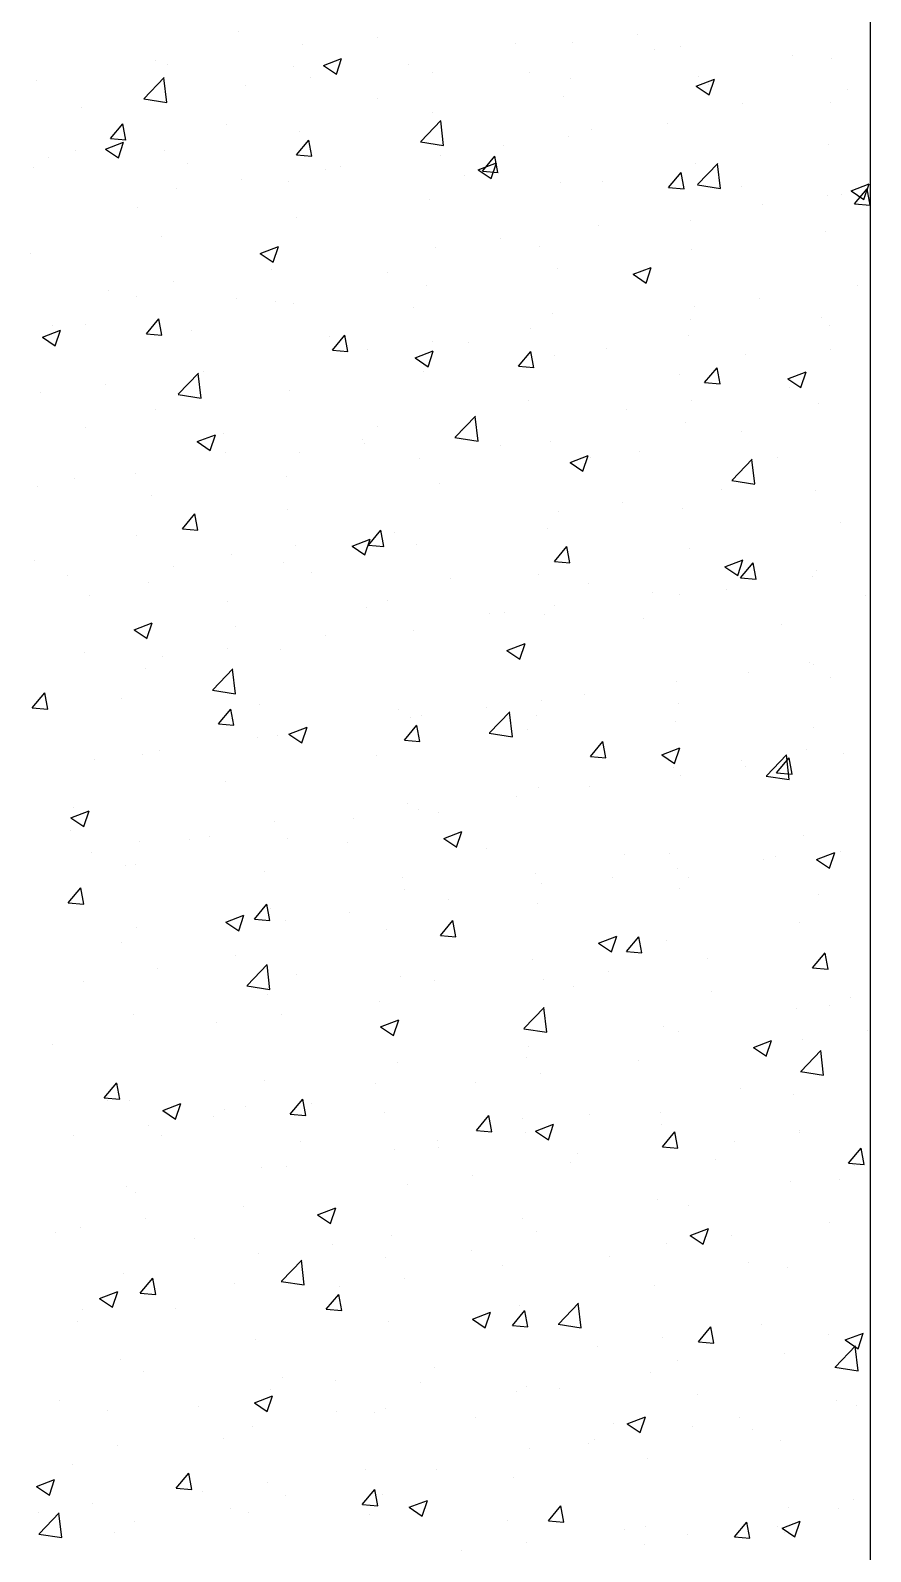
# Model space of a CAD drawing. Header units: millimetres. Extents: x 331487 to 517269, y 198509 to 399936.
# Drawn here: x 420022 to 420346, y 382463 to 383050 of the extents above; entities that cross this region are included whole.
import ezdxf

# ---------------------------------------------------------------- set-up
doc = ezdxf.new("R2010")
doc.units = ezdxf.units.MM
doc.header["$MEASUREMENT"] = 0
doc.layers.add('COLUMN', color=6, linetype='Continuous')

msp = doc.modelspace()

# ---------------------------------------------------------------- linework, layer by layer
at = {"layer": 'COLUMN'}
msp.add_line((420345.71, 381283.05), (420345.71, 399936.48), dxfattribs=at)
at = {"layer": 'COLUMN', "color": 2, "linetype": 'Continuous'}
for p, q in [((420102.18, 383049.3), (420102.18, 383049.3)), ((420126.71, 383044.27), (420126.71, 383044.27)), ((420155.56, 383047.05), (420155.56, 383047.05)), ((420208.94, 383044.79), (420208.94, 383044.79)), ((420230.69, 383045), (420230.69, 383045)), ((420255.72, 383048.3), (420255.72, 383048.3)), ((420272.41, 383043.59), (420272.41, 383043.59)), ((420069.88, 383038.12), (420069.88, 383038.12)), ((420134.79, 383036.29), (420141.79, 383038.98)), ((420139.76, 383032.94), (420141.78, 383038.98)), ((420262.33, 383042.53), (420262.33, 383042.53)), ((420315.71, 383040.28), (420315.71, 383040.28)), ((420330.63, 383038.96), (420330.63, 383038.96)), ((420065.58, 383023.48), (420073.37, 383031.6)), ((420074.38, 383022), (420073.28, 383031.5)), ((420074.77, 383036.77), (420074.77, 383036.77)), ((420123.26, 383035.87), (420123.26, 383035.87)), ((420129.66, 383031.7), (420129.66, 383031.7)), ((420134.79, 383036.29), (420139.76, 383032.94)), ((420167.54, 383036.69), (420167.54, 383036.69)), ((420176.65, 383033.61), (420176.65, 383033.61)), ((420214.09, 383033.58), (420214.09, 383033.58)), ((420230.03, 383031.36), (420230.03, 383031.36)), ((420279.29, 383031.92), (420279.29, 383031.92)), ((420024.26, 383030.37), (420024.26, 383030.37)), ((420104.63, 383028.4), (420104.63, 383028.4)), ((420278.5, 383028.29), (420285.5, 383030.97)), ((420278.5, 383028.29), (420283.47, 383024.93)), ((420283.41, 383029.1), (420283.41, 383029.1)), ((420283.47, 383024.93), (420285.5, 383030.97)), ((420336.79, 383026.85), (420336.79, 383026.85)), ((420041.47, 383020.09), (420041.47, 383020.09)), ((420065.49, 383023.38), (420074.38, 383022)), ((420155.77, 383023.57), (420155.77, 383023.57)), ((420227.35, 383024.42), (420227.35, 383024.42)), ((420296.37, 383021.63), (420296.37, 383021.63)), ((420330.45, 383022.16), (420330.45, 383022.16)), ((420052.65, 383008.08), (420057.47, 383013.83)), ((420058.62, 383007.55), (420057.47, 383013.82)), ((420172.31, 383006.93), (420180.1, 383015.04)), ((420176.84, 383018.02), (420176.84, 383018.02)), ((420181.11, 383005.45), (420180, 383014.95)), ((420267.29, 383013.84), (420267.29, 383013.84)), ((420052.65, 383008.08), (420058.63, 383007.56)), ((420097.46, 383013.56), (420097.46, 383013.56)), ((420125.49, 383010.98), (420125.49, 383010.98)), ((420229.42, 383008.86), (420229.42, 383008.86)), ((420238.05, 383011.62), (420238.05, 383011.62)), ((420039.14, 383003.55), (420039.14, 383003.55)), ((420050.76, 383004.04), (420057.77, 383006.73)), ((420050.76, 383004.04), (420055.74, 383000.69)), ((420055.73, 383000.69), (420057.76, 383006.73)), ((420073.56, 383003.48), (420073.56, 383003.48)), ((420124.38, 383001.81), (420129.2, 383007.55)), ((420130.35, 383001.28), (420129.19, 383007.55)), ((420172.21, 383006.83), (420181.11, 383005.45)), ((420204.38, 383005.56), (420204.38, 383005.56)), ((420329.41, 383005.67), (420329.41, 383005.67)), ((420023.04, 382997.08), (420023.04, 382997.08)), ((420028.9, 383000.73), (420028.9, 383000.73)), ((420082.28, 382998.47), (420082.28, 382998.47)), ((420124.38, 383001.81), (420130.35, 383001.29)), ((420135.67, 382996.22), (420135.67, 382996.22)), ((420141.23, 382997.24), (420141.23, 382997.24)), ((420179.74, 383001.61), (420179.74, 383001.61)), ((420194.48, 382996.03), (420201.48, 382998.72)), ((420196.1, 382995.53), (420200.92, 383001.28)), ((420199.45, 382992.68), (420201.47, 382998.72)), ((420202.07, 382995), (420200.92, 383001.27)), ((420278.07, 382998.63), (420278.07, 382998.63)), ((420279.03, 382990.37), (420286.82, 382998.49)), ((420287.83, 382988.9), (420286.73, 382998.4)), ((420103.36, 382992.26), (420103.36, 382992.26)), ((420121.42, 382991.6), (420121.42, 382991.6)), ((420189.05, 382993.96), (420189.05, 382993.96)), ((420194.48, 382996.03), (420199.45, 382992.68)), ((420196.1, 382995.53), (420202.08, 382995.01)), ((420226.13, 382991.13), (420226.13, 382991.13)), ((420242.43, 382991.7), (420242.43, 382991.7)), ((420267.83, 382989.26), (420272.65, 382995)), ((420273.8, 382988.73), (420272.64, 382995)), ((420278.94, 382990.28), (420287.83, 382988.9)), ((420338.19, 382988.02), (420345.19, 382990.71)), ((420343.16, 382984.67), (420345.19, 382990.71)), ((420078.32, 382988.96), (420078.32, 382988.96)), ((420175.62, 382984.73), (420175.62, 382984.73)), ((420267.83, 382989.26), (420273.8, 382988.74)), ((420295.81, 382989.45), (420295.81, 382989.45)), ((420329.17, 382986.01), (420329.17, 382986.01)), ((420334.56, 382986.64), (420334.56, 382986.64)), ((420338.19, 382988.02), (420343.16, 382984.67)), ((420339.55, 382982.98), (420344.37, 382988.73)), ((420345.53, 382982.45), (420344.37, 382988.72)), ((420063.1, 382981.59), (420063.1, 382981.59)), ((420304.14, 382982.71), (420304.14, 382982.71)), ((420339.55, 382982.98), (420345.53, 382982.46)), ((420124.28, 382977.69), (420124.28, 382977.69)), ((420240.98, 382974.4), (420240.98, 382974.4)), ((420276.25, 382976.63), (420276.25, 382976.63)), ((420072.34, 382970.19), (420072.34, 382970.19)), ((420203.11, 382969.41), (420203.11, 382969.41)), ((420328.2, 382972.38), (420328.2, 382972.38)), ((420021.83, 382963.79), (420021.83, 382963.79)), ((420110.45, 382963.78), (420117.46, 382966.47)), ((420110.45, 382963.78), (420115.43, 382960.42)), ((420115.42, 382960.42), (420117.45, 382966.47)), ((420178.08, 382966.12), (420178.08, 382966.12)), ((420217.93, 382966.62), (420217.93, 382966.62)), ((420276.85, 382965.34), (420276.85, 382965.34)), ((420114.92, 382957.8), (420114.92, 382957.8)), ((420159.61, 382956.61), (420159.61, 382956.61)), ((420224.92, 382957.84), (420224.92, 382957.84)), ((420254.17, 382955.77), (420261.17, 382958.46)), ((420254.17, 382955.77), (420259.14, 382952.42)), ((420259.14, 382952.41), (420261.16, 382958.46)), ((420052.01, 382949.52), (420052.01, 382949.52)), ((420077.05, 382952.82), (420077.05, 382952.82)), ((420174.41, 382951.44), (420174.41, 382951.44)), ((420340.74, 382951.56), (420340.74, 382951.56)), ((420062.81, 382947.37), (420062.81, 382947.37)), ((420101.29, 382946.6), (420101.29, 382946.6)), ((420116.19, 382945.12), (420116.19, 382945.12)), ((420123.06, 382944.4), (420123.06, 382944.4)), ((420277.83, 382943.27), (420277.83, 382943.27)), ((420302.87, 382946.57), (420302.87, 382946.57)), ((420066.52, 382932.86), (420071.35, 382938.61)), ((420072.5, 382932.33), (420071.34, 382938.6)), ((420169.58, 382942.86), (420169.58, 382942.86)), ((420222.96, 382940.6), (420222.96, 382940.6)), ((420276.34, 382938.35), (420276.34, 382938.35)), ((420326.98, 382939.09), (420326.98, 382939.09)), ((420026.43, 382931.53), (420033.43, 382934.21)), ((420030.51, 382936.19), (420030.51, 382936.19)), ((420031.4, 382928.17), (420033.43, 382934.21)), ((420042.97, 382936.59), (420042.97, 382936.59)), ((420066.52, 382932.86), (420072.5, 382932.34)), ((420071.12, 382936.9), (420071.12, 382936.9)), ((420083.9, 382933.94), (420083.9, 382933.94)), ((420137.28, 382931.68), (420137.28, 382931.68)), ((420138.25, 382926.59), (420143.07, 382932.33)), ((420144.22, 382926.06), (420143.07, 382932.33)), ((420214.68, 382934.96), (420214.68, 382934.96)), ((420275.64, 382932.05), (420275.64, 382932.05)), ((420329.72, 382936.09), (420329.72, 382936.09)), ((420026.43, 382931.53), (420031.41, 382928.17)), ((420138.25, 382926.59), (420144.23, 382926.07)), ((420151.77, 382926.68), (420151.77, 382926.68)), ((420170.14, 382923.52), (420177.15, 382926.21)), ((420175.11, 382920.16), (420177.14, 382926.2)), ((420176.8, 382929.97), (420176.8, 382929.97)), ((420190.66, 382929.43), (420190.66, 382929.43)), ((420209.98, 382920.31), (420214.8, 382926.06)), ((420215.95, 382919.78), (420214.79, 382926.05)), ((420244.04, 382927.17), (420244.04, 382927.17)), ((420330.44, 382926.97), (420330.44, 382926.97)), ((420170.15, 382923.52), (420175.12, 382920.16)), ((420209.98, 382920.31), (420215.95, 382919.79)), ((420223.7, 382924.55), (420223.7, 382924.55)), ((420297.43, 382924.92), (420297.43, 382924.92)), ((420078.84, 382909.51), (420086.63, 382917.63)), ((420087.64, 382908.04), (420086.54, 382917.54)), ((420088.61, 382918.36), (420088.61, 382918.36)), ((420173.19, 382918.15), (420173.19, 382918.15)), ((420272.12, 382916.96), (420272.12, 382916.96)), ((420281.7, 382914.04), (420286.52, 382919.78)), ((420281.7, 382914.04), (420287.68, 382913.52)), ((420287.68, 382913.51), (420286.52, 382919.78)), ((420313.86, 382915.51), (420320.86, 382918.2)), ((420313.86, 382915.51), (420318.83, 382912.15)), ((420318.83, 382912.15), (420320.85, 382918.2)), ((420025.71, 382910.08), (420025.71, 382910.08)), ((420050.74, 382913.38), (420050.74, 382913.38)), ((420078.75, 382909.42), (420087.64, 382908.04)), ((420121.85, 382911.11), (420121.85, 382911.11)), ((420314.43, 382912.11), (420314.43, 382912.11)), ((420069.91, 382903.61), (420069.91, 382903.61)), ((420213.8, 382906.95), (420213.8, 382906.95)), ((420251.52, 382903.83), (420251.52, 382903.83)), ((420276.56, 382907.13), (420276.56, 382907.13)), ((420325.77, 382905.8), (420325.77, 382905.8)), ((420042.92, 382896.54), (420042.92, 382896.54)), ((420155.48, 382896.94), (420155.48, 382896.94)), ((420185.57, 382892.96), (420193.35, 382901.08)), ((420194.37, 382891.49), (420193.26, 382900.99)), ((420274.42, 382898.76), (420274.42, 382898.76)), ((420086.12, 382891.26), (420093.12, 382893.95)), ((420086.12, 382891.26), (420091.1, 382887.91)), ((420091.09, 382887.91), (420093.12, 382893.95)), ((420096.3, 382894.28), (420096.3, 382894.28)), ((420149.68, 382892.03), (420149.68, 382892.03)), ((420150.5, 382890.53), (420150.5, 382890.53)), ((420185.47, 382892.87), (420194.37, 382891.49)), ((420188.37, 382895.52), (420188.37, 382895.52)), ((420222.48, 382891.26), (420222.48, 382891.26)), ((420296.08, 382895), (420296.08, 382895)), ((420097.16, 382886.93), (420097.16, 382886.93)), ((420125.46, 382887.24), (420125.46, 382887.24)), ((420171.97, 382884.86), (420171.97, 382884.86)), ((420203.06, 382889.77), (420203.06, 382889.77)), ((420229.84, 382883.26), (420236.84, 382885.94)), ((420234.8, 382879.9), (420236.83, 382885.94)), ((420237.76, 382884.99), (420237.76, 382884.99)), ((420256.45, 382887.52), (420256.45, 382887.52)), ((420309.83, 382885.26), (420309.83, 382885.26)), ((420062.31, 382878.92), (420062.31, 382878.92)), ((420229.84, 382883.26), (420234.81, 382879.9)), ((420292.29, 382876.41), (420300.08, 382884.53)), ((420301.09, 382874.94), (420299.98, 382884.43)), ((420024.43, 382873.94), (420024.43, 382873.94)), ((420038.84, 382876.92), (420038.84, 382876.92)), ((420120.63, 382877.82), (420120.63, 382877.82)), ((420179.44, 382874.98), (420179.44, 382874.98)), ((420292.2, 382876.31), (420301.09, 382874.93)), ((420068.69, 382870.32), (420068.69, 382870.32)), ((420250.25, 382867.69), (420250.25, 382867.69)), ((420288.13, 382872.67), (420288.13, 382872.67)), ((420324.55, 382872.51), (420324.55, 382872.51)), ((420080.4, 382857.65), (420085.22, 382863.39)), ((420086.37, 382857.11), (420085.22, 382863.38)), ((420121.12, 382864.97), (420121.12, 382864.97)), ((420225.22, 382864.39), (420225.22, 382864.39)), ((420273.21, 382865.47), (420273.21, 382865.47)), ((420080.4, 382857.65), (420086.38, 382857.12)), ((420152.13, 382851.37), (420156.95, 382857.12)), ((420158.1, 382850.84), (420156.94, 382857.11)), ((420162.06, 382856.08), (420162.06, 382856.08)), ((420221.27, 382857.97), (420221.27, 382857.97)), ((420334.27, 382860.01), (420334.27, 382860.01)), ((420062.8, 382854.96), (420062.8, 382854.96)), ((420124.19, 382851.09), (420124.19, 382851.09)), ((420145.81, 382851), (420152.82, 382853.69)), ((420145.81, 382851), (420150.79, 382847.65)), ((420150.78, 382847.65), (420152.81, 382853.69)), ((420152.13, 382851.37), (420158.1, 382850.85)), ((420170.76, 382851.57), (420170.76, 382851.57)), ((420223.85, 382845.09), (420228.67, 382850.84)), ((420229.83, 382844.56), (420228.67, 382850.83)), ((420275.95, 382850), (420275.95, 382850)), ((420023.44, 382845.44), (420023.44, 382845.44)), ((420099.16, 382847.79), (420099.16, 382847.79)), ((420119.41, 382844.53), (420119.41, 382844.53)), ((420223.85, 382845.1), (420229.83, 382844.57)), ((420289.53, 382842.99), (420296.53, 382845.68)), ((420294.5, 382839.64), (420296.52, 382845.68)), ((420295.58, 382838.82), (420300.4, 382844.57)), ((420301.55, 382838.29), (420300.39, 382844.56)), ((420036, 382839.48), (420036, 382839.48)), ((420076.83, 382843.19), (420076.83, 382843.19)), ((420130.21, 382840.93), (420130.21, 382840.93)), ((420183.59, 382838.67), (420183.59, 382838.67)), ((420217.63, 382839.99), (420217.63, 382839.99)), ((420289.53, 382842.99), (420294.5, 382839.64)), ((420295.58, 382838.82), (420301.55, 382838.3)), ((420323.33, 382839.22), (420323.33, 382839.22)), ((420324.97, 382841.55), (420324.97, 382841.55)), ((420044.53, 382832.01), (420044.53, 382832.01)), ((420067.48, 382837.03), (420067.48, 382837.03)), ((420236.97, 382836.42), (420236.97, 382836.42)), ((420261.82, 382833.23), (420261.82, 382833.23)), ((420271.99, 382832.18), (420271.99, 382832.18)), ((420290.35, 382834.16), (420290.35, 382834.16)), ((420343.74, 382831.91), (420343.74, 382831.91)), ((420097.91, 382829.75), (420097.91, 382829.75)), ((420151.29, 382827.5), (420151.29, 382827.5)), ((420159.31, 382829.98), (420159.31, 382829.98)), ((420223.94, 382828.25), (420223.94, 382828.25)), ((420061.79, 382818.75), (420068.79, 382821.44)), ((420066.76, 382815.39), (420068.79, 382821.44)), ((420198.91, 382824.95), (420198.91, 382824.95)), ((420204.67, 382825.24), (420204.67, 382825.24)), ((420220.05, 382824.69), (420220.05, 382824.69)), ((420258.06, 382822.99), (420258.06, 382822.99)), ((420311.44, 382820.73), (420311.44, 382820.73)), ((420061.79, 382818.75), (420066.77, 382815.39)), ((420101, 382819.97), (420101, 382819.97)), ((420135.76, 382816.64), (420135.76, 382816.64)), ((420169.54, 382818.28), (420169.54, 382818.28)), ((420042.68, 382809.96), (420042.68, 382809.96)), ((420097.88, 382811.65), (420097.88, 382811.65)), ((420118.2, 382811.24), (420118.2, 382811.24)), ((420205.5, 382810.74), (420212.51, 382813.43)), ((420205.5, 382810.74), (420210.48, 382807.39)), ((420210.47, 382807.38), (420212.5, 382813.43)), ((420066.26, 382803.74), (420066.26, 382803.74)), ((420072.85, 382808.35), (420072.85, 382808.35)), ((420092.1, 382795.55), (420099.89, 382803.67)), ((420100.9, 382794.08), (420099.79, 382803.57)), ((420322.12, 382805.93), (420322.12, 382805.93)), ((420323.7, 382805.4), (420323.7, 382805.4)), ((420270.77, 382798.89), (420270.77, 382798.89)), ((420298.67, 382802.11), (420298.67, 382802.11)), ((420330.14, 382800.34), (420330.14, 382800.34)), ((420022.55, 382788.7), (420027.37, 382794.45)), ((420028.52, 382788.17), (420027.37, 382794.44)), ((420056.93, 382792.35), (420056.93, 382792.35)), ((420092.01, 382795.45), (420100.9, 382794.07)), ((420218.84, 382791.4), (420218.84, 382791.4)), ((420235.51, 382793.79), (420235.51, 382793.79)), ((420022.55, 382788.7), (420028.53, 382788.18)), ((420094.27, 382782.43), (420099.1, 382788.17)), ((420100.25, 382781.9), (420099.09, 382788.16)), ((420110.31, 382790.1), (420110.31, 382790.1)), ((420163.69, 382787.84), (420163.69, 382787.84)), ((420168.33, 382784.99), (420168.33, 382784.99)), ((420172.6, 382785.51), (420172.6, 382785.51)), ((420197.64, 382788.8), (420197.64, 382788.8)), ((420198.82, 382779), (420206.61, 382787.12)), ((420207.62, 382777.52), (420206.52, 382787.02)), ((420217.08, 382785.59), (420217.08, 382785.59)), ((420271.82, 382790.33), (420271.82, 382790.33)), ((420094.27, 382782.43), (420100.25, 382781.9)), ((420121.48, 382778.49), (420128.48, 382781.18)), ((420126.45, 382775.13), (420128.48, 382781.17)), ((420166, 382776.15), (420170.82, 382781.9)), ((420171.97, 382775.62), (420170.82, 382781.89)), ((420213.5, 382780.32), (420213.5, 382780.32)), ((420270.46, 382783.33), (420270.46, 382783.33)), ((420323.84, 382781.08), (420323.84, 382781.08)), ((420109.45, 382777.19), (420109.45, 382777.19)), ((420116.98, 382777.95), (420116.98, 382777.95)), ((420121.48, 382778.49), (420126.46, 382775.13)), ((420166, 382776.15), (420171.98, 382775.63)), ((420198.73, 382778.9), (420207.62, 382777.52)), ((420237.73, 382769.88), (420242.55, 382775.62)), ((420243.7, 382769.35), (420242.54, 382775.61)), ((420046.54, 382768.91), (420046.54, 382768.91)), ((420065.04, 382770.46), (420065.04, 382770.46)), ((420071.58, 382772.21), (420071.58, 382772.21)), ((420155.18, 382770.31), (420155.18, 382770.31)), ((420237.73, 382769.88), (420243.7, 382769.35)), ((420265.19, 382770.48), (420272.2, 382773.17)), ((420265.2, 382770.48), (420270.17, 382767.12)), ((420270.16, 382767.12), (420272.19, 382773.17)), ((420295.78, 382768.38), (420295.78, 382768.38)), ((420305.55, 382762.45), (420313.34, 382770.56)), ((420309.45, 382763.6), (420314.27, 382769.35)), ((420314.35, 382760.97), (420313.24, 382770.47)), ((420315.43, 382763.07), (420314.27, 382769.34)), ((420320.9, 382772.64), (420320.9, 382772.64)), ((420335.27, 382770.95), (420335.27, 382770.95)), ((420269.56, 382765.6), (420269.56, 382765.6)), ((420272.36, 382762.66), (420272.36, 382762.66)), ((420297.39, 382765.96), (420297.39, 382765.96)), ((420305.45, 382762.35), (420314.35, 382760.97)), ((420309.45, 382763.6), (420315.43, 382763.08)), ((420096.87, 382760.3), (420096.87, 382760.3)), ((420217.62, 382758.11), (420217.62, 382758.11)), ((420237.47, 382758.36), (420237.47, 382758.36)), ((420038.55, 382750.29), (420038.55, 382750.29)), ((420167.11, 382751.7), (420167.11, 382751.7)), ((420209.2, 382754.35), (420209.2, 382754.35)), ((420037.46, 382746.23), (420044.46, 382748.92)), ((420037.46, 382746.23), (420042.43, 382742.88)), ((420042.43, 382742.88), (420044.46, 382748.92)), ((420115.77, 382744.66), (420115.77, 382744.66)), ((420146.3, 382746.07), (420146.3, 382746.07)), ((420171.33, 382749.36), (420171.33, 382749.36)), ((420179.15, 382748.35), (420179.15, 382748.35)), ((420037.46, 382741.25), (420037.46, 382741.25)), ((420090.84, 382739), (420090.84, 382739)), ((420120.83, 382738.34), (420120.83, 382738.34)), ((420181.17, 382738.23), (420188.17, 382740.91)), ((420181.17, 382738.23), (420186.15, 382734.87)), ((420186.14, 382734.87), (420188.17, 382740.91)), ((420319.69, 382739.36), (420319.69, 382739.36)), ((420045.27, 382732.77), (420045.27, 382732.77)), ((420063.83, 382737.17), (420063.83, 382737.17)), ((420083.14, 382737.75), (420083.14, 382737.75)), ((420144.22, 382736.74), (420144.22, 382736.74)), ((420197.6, 382734.49), (420197.6, 382734.49)), ((420250.99, 382732.23), (420250.99, 382732.23)), ((420268.34, 382732.31), (420268.34, 382732.31)), ((420324.89, 382730.22), (420331.89, 382732.91)), ((420329.85, 382726.86), (420331.88, 382732.9)), ((420333.97, 382733.38), (420333.97, 382733.38)), ((420058.54, 382727.82), (420058.54, 382727.82)), ((420062.51, 382728.33), (420062.51, 382728.33)), ((420271.09, 382726.52), (420271.09, 382726.52)), ((420304.37, 382729.98), (420304.37, 382729.98)), ((420308.96, 382731.5), (420308.96, 382731.5)), ((420324.89, 382730.22), (420329.86, 382726.86)), ((420111.92, 382725.57), (420111.92, 382725.57)), ((420165.31, 382723.31), (420165.31, 382723.31)), ((420216.4, 382724.82), (420216.4, 382724.82)), ((420218.69, 382721.06), (420218.69, 382721.06)), ((420246.05, 382723.22), (420246.05, 382723.22)), ((420275.66, 382723.37), (420275.66, 382723.37)), ((420036.42, 382713.48), (420041.24, 382719.23)), ((420042.4, 382712.95), (420041.24, 382719.22)), ((420165.89, 382718.42), (420165.89, 382718.42)), ((420182.9, 382714.91), (420182.9, 382714.91)), ((420272.07, 382718.8), (420272.07, 382718.8)), ((420325.45, 382716.54), (420325.45, 382716.54)), ((420036.42, 382713.48), (420042.4, 382712.96)), ((420108.15, 382707.21), (420112.97, 382712.95)), ((420114.12, 382706.68), (420112.97, 382712.94)), ((420114.55, 382711.37), (420114.55, 382711.37)), ((420145.02, 382709.92), (420145.02, 382709.92)), ((420217.34, 382713.36), (420217.34, 382713.36)), ((420062.61, 382703.88), (420062.61, 382703.88)), ((420097.15, 382705.97), (420104.15, 382708.66)), ((420097.15, 382705.97), (420102.12, 382702.62)), ((420102.12, 382702.62), (420104.15, 382708.66)), ((420108.15, 382707.21), (420114.13, 382706.68)), ((420119.99, 382706.63), (420119.99, 382706.63)), ((420159.02, 382703.35), (420159.02, 382703.35)), ((420179.88, 382700.93), (420184.7, 382706.68)), ((420185.85, 382700.4), (420184.69, 382706.67)), ((420318.47, 382706.07), (420318.47, 382706.07)), ((420056.84, 382698.31), (420056.84, 382698.31)), ((420179.88, 382700.93), (420185.85, 382700.41)), ((420240.86, 382697.96), (420247.87, 382700.65)), ((420240.86, 382697.96), (420245.84, 382694.61)), ((420245.83, 382694.61), (420247.86, 382700.65)), ((420251.6, 382694.66), (420256.42, 382700.4)), ((420257.58, 382694.13), (420256.42, 382700.39)), ((420267.13, 382699.03), (420267.13, 382699.03)), ((420100.7, 382693.34), (420100.7, 382693.34)), ((420215.19, 382691.53), (420215.19, 382691.53)), ((420251.6, 382694.66), (420257.58, 382694.13)), ((420282.65, 382692.06), (420282.65, 382692.06)), ((420323.33, 382688.38), (420328.15, 382694.13)), ((420329.3, 382687.85), (420328.15, 382694.12)), ((420070.94, 382688.17), (420070.94, 382688.17)), ((420105.36, 382681.59), (420113.15, 382689.7)), ((420114.16, 382680.11), (420113.05, 382689.61)), ((420124.33, 382685.91), (420124.33, 382685.91)), ((420244.78, 382687.08), (420244.78, 382687.08)), ((420323.33, 382688.38), (420329.3, 382687.86)), ((420042.38, 382683.33), (420042.38, 382683.33)), ((420105.26, 382681.49), (420114.16, 382680.11)), ((420164.68, 382685.13), (420164.68, 382685.13)), ((420177.71, 382683.66), (420177.71, 382683.66)), ((420219.75, 382683.78), (420219.75, 382683.78)), ((420231.09, 382681.4), (420231.09, 382681.4)), ((420113.33, 382678.08), (420113.33, 382678.08)), ((420156.59, 382675.47), (420156.59, 382675.47)), ((420284.47, 382679.15), (420284.47, 382679.15)), ((420329.85, 382673.71), (420329.85, 382673.71)), ((420337.85, 382676.89), (420337.85, 382676.89)), ((420061.4, 382670.59), (420061.4, 382670.59)), ((420118.72, 382670.48), (420118.72, 382670.48)), ((420156.84, 382665.71), (420163.84, 382668.4)), ((420161.81, 382662.35), (420163.84, 382668.4)), ((420212.08, 382665.04), (420219.87, 382673.15)), ((420220.88, 382663.56), (420219.78, 382673.06)), ((420317.25, 382672.78), (420317.25, 382672.78)), ((420093.68, 382667.19), (420093.68, 382667.19)), ((420156.84, 382665.71), (420161.82, 382662.36)), ((420211.99, 382664.94), (420220.88, 382663.56)), ((420265.91, 382665.74), (420265.91, 382665.74)), ((420271.53, 382663.7), (420271.53, 382663.7)), ((420344.53, 382664.23), (420344.53, 382664.23)), ((420030.53, 382658.87), (420030.53, 382658.87)), ((420213.97, 382658.24), (420213.97, 382658.24)), ((420300.55, 382657.7), (420307.56, 382660.39)), ((420300.55, 382657.7), (420305.53, 382654.35)), ((420305.52, 382654.35), (420307.55, 382660.39)), ((420318.81, 382648.48), (420326.59, 382656.6)), ((420319.5, 382660.94), (420319.5, 382660.94)), ((420327.6, 382647.01), (420326.5, 382656.51)), ((420163.46, 382651.84), (420163.46, 382651.84)), ((420213.21, 382653.69), (420213.21, 382653.69)), ((420256.35, 382652.62), (420256.35, 382652.62)), ((420112.12, 382644.8), (420112.12, 382644.8)), ((420193.44, 382644.34), (420193.44, 382644.34)), ((420218.47, 382647.64), (420218.47, 382647.64)), ((420318.71, 382648.39), (420327.61, 382647.01)), ((420050.3, 382638.26), (420055.12, 382644.01)), ((420056.27, 382637.73), (420055.12, 382644)), ((420154.89, 382643.68), (420154.89, 382643.68)), ((420295.49, 382641.75), (420295.49, 382641.75)), ((420316.04, 382639.49), (420316.04, 382639.49)), ((420050.3, 382638.26), (420056.28, 382637.74)), ((420051.47, 382637.07), (420051.47, 382637.07)), ((420060.18, 382637.3), (420060.18, 382637.3)), ((420072.82, 382633.46), (420079.82, 382636.15)), ((420072.82, 382633.46), (420077.79, 382630.1)), ((420077.79, 382630.1), (420079.82, 382636.14)), ((420096.57, 382633.67), (420096.57, 382633.67)), ((420104.85, 382634.81), (420104.85, 382634.81)), ((420122.02, 382631.99), (420126.85, 382637.73)), ((420128, 382631.46), (420126.84, 382637.73)), ((420130.28, 382636.03), (420130.28, 382636.03)), ((420158.23, 382632.56), (420158.23, 382632.56)), ((420067.38, 382627.74), (420067.38, 382627.74)), ((420092.41, 382631.04), (420092.41, 382631.04)), ((420122.02, 382631.99), (420128, 382631.46)), ((420193.75, 382625.71), (420198.57, 382631.46)), ((420199.72, 382625.18), (420198.57, 382631.45)), ((420211.62, 382630.3), (420211.62, 382630.3)), ((420216.53, 382625.45), (420223.53, 382628.14)), ((420221.5, 382622.09), (420223.53, 382628.14)), ((420237.17, 382631.74), (420237.17, 382631.74)), ((420264.69, 382632.45), (420264.69, 382632.45)), ((420265, 382628.05), (420265, 382628.05)), ((420038.25, 382623.66), (420038.25, 382623.66)), ((420072.55, 382623.64), (420072.55, 382623.64)), ((420125.94, 382621.38), (420125.94, 382621.38)), ((420178.85, 382621.72), (420178.85, 382621.72)), ((420193.75, 382625.71), (420199.73, 382625.19)), ((420212.76, 382624.95), (420212.76, 382624.95)), ((420216.53, 382625.45), (420221.51, 382622.09)), ((420265.48, 382619.44), (420270.3, 382625.18)), ((420271.45, 382618.91), (420270.29, 382625.17)), ((420293.19, 382621.5), (420293.19, 382621.5)), ((420318.23, 382624.79), (420318.23, 382624.79)), ((420318.38, 382625.79), (420318.38, 382625.79)), ((420162.25, 382618.55), (420162.25, 382618.55)), ((420179.32, 382619.13), (420179.32, 382619.13)), ((420232.7, 382616.87), (420232.7, 382616.87)), ((420265.48, 382619.44), (420271.45, 382618.91)), ((420337.2, 382613.16), (420342.02, 382618.91)), ((420343.18, 382612.63), (420342.02, 382618.9)), ((420110.9, 382611.51), (420110.9, 382611.51)), ((420120.53, 382611.71), (420120.53, 382611.71)), ((420230.04, 382613.18), (420230.04, 382613.18)), ((420286.08, 382614.61), (420286.08, 382614.61)), ((420337.2, 382613.16), (420343.18, 382612.64)), ((420339.47, 382612.36), (420339.47, 382612.36)), ((420058.96, 382604.01), (420058.96, 382604.01)), ((420167.13, 382604.9), (420167.13, 382604.9)), ((420192.17, 382608.2), (420192.17, 382608.2)), ((420314.82, 382606.2), (420314.82, 382606.2)), ((420333.68, 382606.75), (420333.68, 382606.75)), ((420062.21, 382601.7), (420062.21, 382601.7)), ((420263.48, 382599.16), (420263.48, 382599.16)), ((420066.1, 382591.6), (420066.1, 382591.6)), ((420103.98, 382596.58), (420103.98, 382596.58)), ((420132.51, 382593.2), (420139.51, 382595.88)), ((420132.51, 382593.2), (420137.48, 382589.84)), ((420137.48, 382589.84), (420139.51, 382595.88)), ((420211.54, 382591.66), (420211.54, 382591.66)), ((420275.36, 382596.74), (420275.36, 382596.74)), ((420031.57, 382586.24), (420031.57, 382586.24)), ((420041.07, 382588.3), (420041.07, 382588.3)), ((420217.04, 382586.73), (420217.04, 382586.73)), ((420276.22, 382585.19), (420283.22, 382587.88)), ((420281.19, 382581.83), (420283.22, 382587.87)), ((420329.79, 382590.34), (420329.79, 382590.34)), ((420084.96, 382583.98), (420084.96, 382583.98)), ((420138.34, 382581.73), (420138.34, 382581.73)), ((420161.03, 382585.26), (420161.03, 382585.26)), ((420266.89, 382582.05), (420266.89, 382582.05)), ((420276.22, 382585.19), (420281.2, 382581.83)), ((420291.92, 382585.35), (420291.92, 382585.35)), ((420109.69, 382578.22), (420109.69, 382578.22)), ((420118.61, 382567.62), (420126.4, 382575.74)), ((420127.41, 382566.15), (420126.31, 382575.65)), ((420158.72, 382576.72), (420158.72, 382576.72)), ((420191.72, 382579.47), (420191.72, 382579.47)), ((420245.1, 382577.22), (420245.1, 382577.22)), ((420298.49, 382574.96), (420298.49, 382574.96)), ((420057.75, 382570.72), (420057.75, 382570.72)), ((420064.17, 382563.04), (420068.99, 382568.79)), ((420070.15, 382562.51), (420068.99, 382568.78)), ((420165.86, 382568.75), (420165.86, 382568.75)), ((420203.73, 382573.74), (420203.73, 382573.74)), ((420313.61, 382572.91), (420313.61, 382572.91)), ((420048.49, 382560.94), (420055.49, 382563.63)), ((420053.46, 382557.59), (420055.48, 382563.63)), ((420064.17, 382563.04), (420070.15, 382562.52)), ((420100.41, 382566.71), (420100.41, 382566.71)), ((420118.52, 382567.53), (420127.42, 382566.15)), ((420135.9, 382556.77), (420140.72, 382562.51)), ((420141.87, 382556.24), (420140.72, 382562.51)), ((420140.82, 382565.46), (420140.82, 382565.46)), ((420262.26, 382565.87), (420262.26, 382565.87)), ((420042.09, 382556.7), (420042.09, 382556.7)), ((420048.49, 382560.94), (420053.46, 382557.59)), ((420077.67, 382557.14), (420077.67, 382557.14)), ((420135.9, 382556.77), (420141.88, 382556.25)), ((420207.63, 382550.49), (420212.45, 382556.24)), ((420210.32, 382558.37), (420210.32, 382558.37)), ((420213.6, 382549.96), (420212.44, 382556.23)), ((420225.34, 382551.07), (420233.13, 382559.19)), ((420234.14, 382549.6), (420233.03, 382559.09)), ((420039.8, 382552.16), (420039.8, 382552.16)), ((420159.81, 382551.97), (420159.81, 382551.97)), ((420192.2, 382552.93), (420199.2, 382555.62)), ((420192.2, 382552.93), (420197.17, 382549.58)), ((420197.17, 382549.58), (420199.2, 382555.62)), ((420207.63, 382550.49), (420213.6, 382549.97)), ((420225.25, 382550.97), (420234.14, 382549.59)), ((420303.49, 382550.9), (420303.49, 382550.9)), ((420108.47, 382544.93), (420108.47, 382544.93)), ((420265.61, 382545.91), (420265.61, 382545.91)), ((420279.35, 382544.22), (420284.17, 382549.96)), ((420285.33, 382543.69), (420284.17, 382549.96)), ((420329.55, 382547.08), (420329.55, 382547.08)), ((420335.91, 382544.93), (420342.92, 382547.61)), ((420335.91, 382544.93), (420340.89, 382541.57)), ((420340.88, 382541.57), (420342.91, 382547.61)), ((420240.58, 382542.61), (420240.58, 382542.61)), ((420279.35, 382544.22), (420285.33, 382543.7)), ((420312.39, 382539.62), (420312.39, 382539.62)), ((420332.06, 382534.52), (420339.85, 382542.64)), ((420340.86, 382533.04), (420339.76, 382542.54)), ((420056.53, 382537.43), (420056.53, 382537.43)), ((420065.48, 382532.88), (420065.48, 382532.88)), ((420177.42, 382534.3), (420177.42, 382534.3)), ((420271.23, 382537.07), (420271.23, 382537.07)), ((420331.97, 382534.42), (420340.86, 382533.04)), ((420118.87, 382530.63), (420118.87, 382530.63)), ((420139.55, 382529.31), (420139.55, 382529.31)), ((420172.25, 382528.37), (420172.25, 382528.37)), ((420212.91, 382527.06), (420212.91, 382527.06)), ((420261.05, 382532.58), (420261.05, 382532.58)), ((420033.19, 382521.71), (420033.19, 382521.71)), ((420108.18, 382520.68), (420115.18, 382523.37)), ((420113.15, 382517.32), (420115.17, 382523.37)), ((420114.52, 382526.02), (420114.52, 382526.02)), ((420209.11, 382525.08), (420209.11, 382525.08)), ((420225.63, 382526.12), (420225.63, 382526.12)), ((420279.01, 382523.86), (420279.01, 382523.86)), ((420332.39, 382521.61), (420332.39, 382521.61)), ((420051.36, 382517.7), (420051.36, 382517.7)), ((420086.57, 382519.45), (420086.57, 382519.45)), ((420108.18, 382520.68), (420113.15, 382517.33)), ((420139.95, 382517.19), (420139.95, 382517.19)), ((420154.6, 382517.05), (420154.6, 382517.05)), ((420158.6, 382518.68), (420158.6, 382518.68)), ((420251.89, 382512.67), (420258.89, 382515.36)), ((420256.86, 382509.32), (420258.89, 382515.36)), ((420340.34, 382519.77), (420340.34, 382519.77)), ((420107.25, 382511.64), (420107.25, 382511.64)), ((420193.33, 382514.94), (420193.33, 382514.94)), ((420246.72, 382512.68), (420246.72, 382512.68)), ((420251.89, 382512.67), (420256.87, 382509.32)), ((420277.18, 382511.45), (420277.18, 382511.45)), ((420295.19, 382515.12), (420295.19, 382515.12)), ((420300.1, 382510.43), (420300.1, 382510.43)), ((420055.32, 382504.14), (420055.32, 382504.14)), ((420096.28, 382507.04), (420096.28, 382507.04)), ((420236.88, 382505.11), (420236.88, 382505.11)), ((420239.31, 382506.47), (420239.31, 382506.47)), ((420311.17, 382506.33), (420311.17, 382506.33)), ((420214.27, 382503.17), (420214.27, 382503.17)), ((420259.83, 382499.29), (420259.83, 382499.29)), ((420037.96, 382497.03), (420037.96, 382497.03)), ((420078.05, 382487.82), (420082.87, 382493.57)), ((420084.02, 382487.29), (420082.87, 382493.56)), ((420151.12, 382494.86), (420151.12, 382494.86)), ((420178.56, 382495.1), (420178.56, 382495.1)), ((420207.89, 382491.79), (420207.89, 382491.79)), ((420024.16, 382488.43), (420031.16, 382491.12)), ((420024.16, 382488.43), (420029.13, 382485.07)), ((420029.13, 382485.07), (420031.15, 382491.11)), ((420078.05, 382487.82), (420084.03, 382487.3)), ((420088.21, 382486.58), (420088.21, 382486.58)), ((420113.24, 382489.87), (420113.24, 382489.87)), ((420149.77, 382481.55), (420154.6, 382487.29)), ((420155.75, 382481.02), (420154.59, 382487.29)), ((420045.59, 382482.05), (420045.59, 382482.05)), ((420120.24, 382485.09), (420120.24, 382485.09)), ((420149.78, 382481.55), (420155.75, 382481.03)), ((420157.38, 382485.39), (420157.38, 382485.39)), ((420167.87, 382480.42), (420174.87, 382483.11)), ((420167.87, 382480.42), (420172.84, 382477.06)), ((420172.84, 382477.06), (420174.87, 382483.11)), ((420221.5, 382475.27), (420226.32, 382481.02)), ((420227.47, 382474.74), (420226.32, 382481.01)), ((420314.03, 382480.33), (420314.03, 382480.33)), ((420333.38, 382480.12), (420333.38, 382480.12)), ((420339.06, 382483.62), (420339.06, 382483.62)), ((420025.06, 382478.26), (420025.06, 382478.26)), ((420025.15, 382470.21), (420032.94, 382478.33)), ((420033.95, 382468.74), (420032.84, 382478.23)), ((420061.92, 382475.07), (420061.92, 382475.07)), ((420098.97, 382479.8), (420098.97, 382479.8)), ((420106.04, 382478.35), (420106.04, 382478.35)), ((420152.35, 382477.54), (420152.35, 382477.54)), ((420205.74, 382475.29), (420205.74, 382475.29)), ((420221.5, 382475.27), (420227.48, 382474.75)), ((420293.23, 382469), (420298.05, 382474.74)), ((420299.2, 382468.47), (420298.04, 382474.74)), ((420311.58, 382472.41), (420318.58, 382475.1)), ((420316.55, 382469.05), (420318.58, 382475.1)), ((420025.06, 382470.11), (420033.95, 382468.73)), ((420054.1, 382470.85), (420054.1, 382470.85)), ((420250.87, 382472.01), (420250.87, 382472.01)), ((420259.12, 382473.03), (420259.12, 382473.03)), ((420275.07, 382470.11), (420275.07, 382470.11)), ((420293.23, 382469), (420299.2, 382468.48)), ((420309.96, 382473.04), (420309.96, 382473.04)), ((420311.58, 382472.41), (420316.56, 382469.06)), ((420312.5, 382470.77), (420312.5, 382470.77)), ((420187.97, 382463.73), (420187.97, 382463.73)), ((420213, 382467.03), (420213, 382467.03)), ((420258.62, 382466), (420258.62, 382466))]:
    msp.add_line(p, q, dxfattribs=at)

doc.saveas('drawing.dxf')
